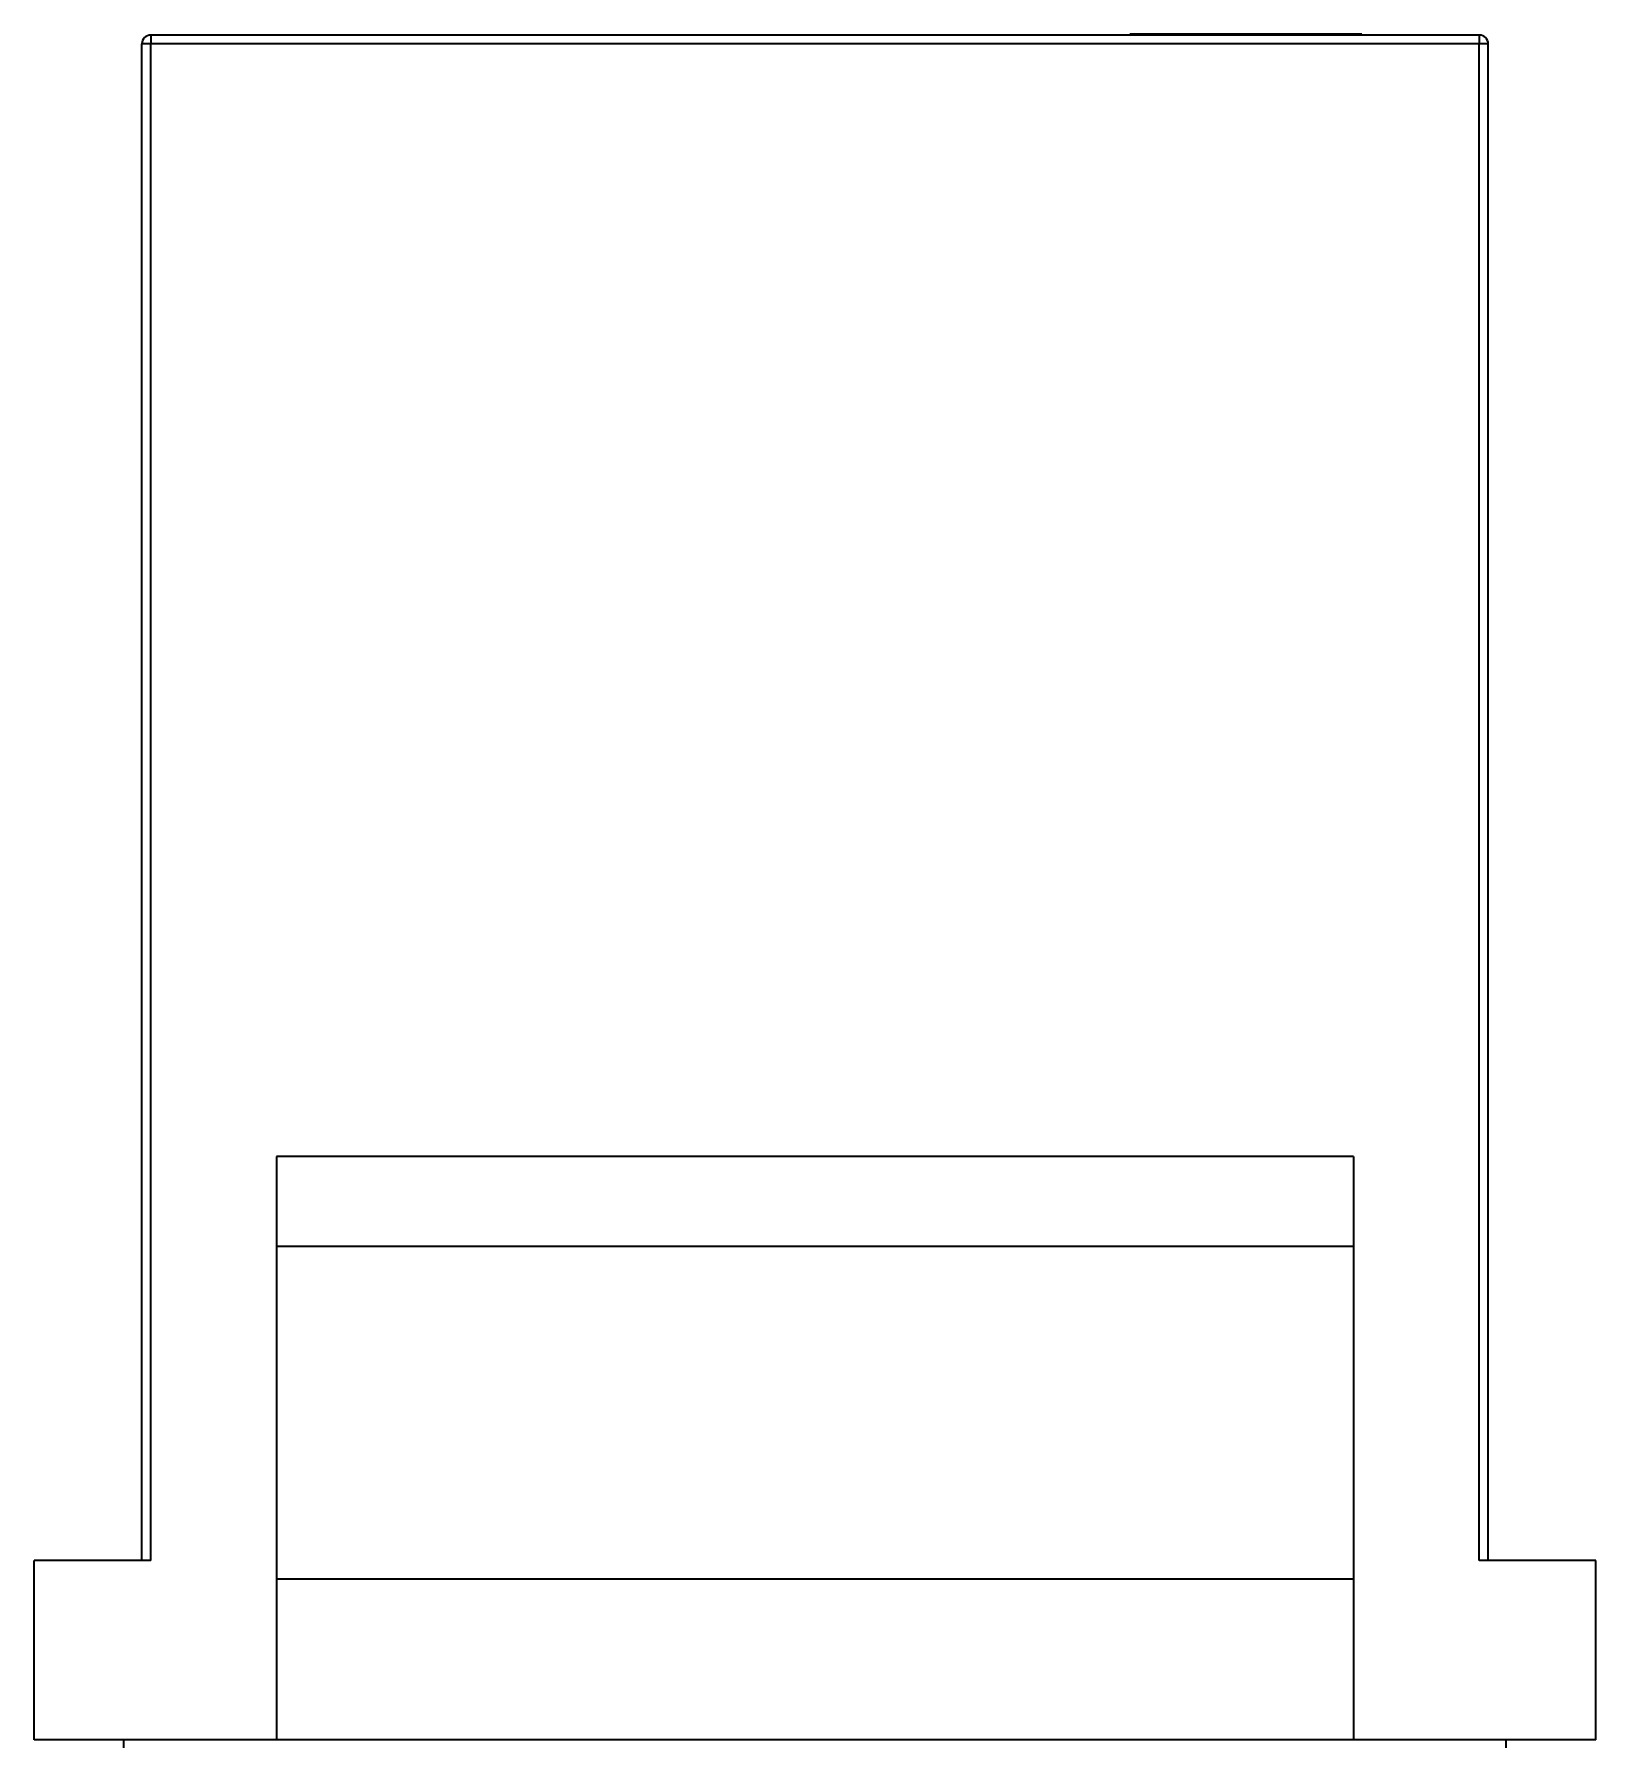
# Model space of a CAD drawing. Header units: millimetres. Extents: x -105 to 105, y -148 to 148.
# Drawn here: x -7.84 to 9.56, y 103.49 to 122.5 of the extents above; entities that cross this region are included whole.
import ezdxf

# ---------------------------------------------------------------- set-up
doc = ezdxf.new("R2010")
doc.units = ezdxf.units.MM
doc.layers.add('粗实线层', color=7, linetype='Continuous', lineweight=35)

msp = doc.modelspace()

# ---------------------------------------------------------------- linework, layer by layer
at = {"layer": '粗实线层', "color": 7, "lineweight": 35, "ltscale": 0.4225}
for p, q in [((8.257, 122.485), (-6.543, 122.485)), ((-6.543, 122.485), (-6.543, 122.385)), ((4.362, 122.485), (4.362, 122.495)), ((4.362, 122.485), (4.362, 122.495)), ((4.364, 122.495), (4.363, 122.495)), ((4.363, 122.485), (4.363, 122.495)), ((4.365, 122.495), (4.364, 122.495)), ((4.367, 122.495), (4.365, 122.495)), ((4.37, 122.495), (4.367, 122.495)), ((4.372, 122.495), (4.37, 122.495)), ((4.376, 122.495), (4.372, 122.495)), ((4.38, 122.495), (4.376, 122.495)), ((4.384, 122.495), (4.38, 122.495)), ((4.388, 122.495), (4.384, 122.495)), ((4.391, 122.495), (4.388, 122.495)), ((4.454, 122.495), (4.39, 122.495)), ((4.39, 122.485), (4.39, 122.495)), ((4.39, 122.485), (4.39, 122.495)), ((4.39, 122.485), (4.39, 122.495)), ((4.39, 122.485), (4.39, 122.495)), ((4.39, 122.485), (4.39, 122.495)), ((4.39, 122.485), (4.39, 122.495)), ((4.39, 122.485), (4.39, 122.495)), ((4.39, 122.485), (4.39, 122.495)), ((4.39, 122.485), (4.39, 122.495)), ((4.39, 122.485), (4.39, 122.495)), ((4.392, 122.485), (4.392, 122.495)), ((4.392, 122.485), (4.392, 122.495)), ((4.393, 122.485), (4.393, 122.495)), ((4.393, 122.485), (4.393, 122.495)), ((4.394, 122.485), (4.394, 122.495)), ((4.394, 122.485), (4.394, 122.495)), ((4.396, 122.485), (4.396, 122.495)), ((4.396, 122.485), (4.396, 122.495)), ((4.396, 122.485), (4.396, 122.495)), ((4.396, 122.485), (4.396, 122.495)), ((4.398, 122.485), (4.398, 122.495)), ((4.398, 122.485), (4.398, 122.495)), ((4.398, 122.485), (4.398, 122.495)), ((4.398, 122.485), (4.398, 122.495)), ((4.398, 122.485), (4.398, 122.495)), ((4.398, 122.485), (4.398, 122.495)), ((4.399, 122.485), (4.399, 122.495)), ((4.399, 122.485), (4.399, 122.495)), ((4.4, 122.485), (4.4, 122.495)), ((4.4, 122.485), (4.4, 122.495)), ((4.402, 122.485), (4.402, 122.495)), ((4.402, 122.485), (4.402, 122.495)), ((4.403, 122.485), (4.403, 122.495)), ((4.403, 122.485), (4.403, 122.495)), ((4.404, 122.485), (4.404, 122.495)), ((4.404, 122.485), (4.404, 122.495)), ((4.405, 122.485), (4.405, 122.495)), ((4.405, 122.485), (4.405, 122.495)), ((4.406, 122.485), (4.406, 122.495)), ((4.406, 122.485), (4.406, 122.495)), ((4.478, 122.495), (4.454, 122.495)), ((4.454, 122.485), (4.454, 122.495)), ((4.454, 122.485), (4.454, 122.495)), ((4.454, 122.485), (4.454, 122.495)), ((4.454, 122.485), (4.454, 122.495)), ((4.462, 122.485), (4.462, 122.495)), ((4.465, 122.485), (4.465, 122.495)), ((4.474, 122.485), (4.474, 122.495)), ((4.479, 122.495), (4.478, 122.495)), ((4.481, 122.495), (4.479, 122.495)), ((4.479, 122.485), (4.479, 122.495)), ((4.479, 122.485), (4.479, 122.495)), ((4.483, 122.495), (4.481, 122.495)), ((4.481, 122.485), (4.481, 122.495)), ((4.481, 122.485), (4.481, 122.495)), ((4.486, 122.495), (4.483, 122.495)), ((4.483, 122.485), (4.483, 122.495)), ((4.483, 122.485), (4.483, 122.495)), ((4.49, 122.495), (4.486, 122.495)), ((4.486, 122.485), (4.486, 122.495)), ((4.486, 122.485), (4.486, 122.495)), ((4.494, 122.495), (4.49, 122.495)), ((4.49, 122.485), (4.49, 122.495)), ((4.49, 122.485), (4.49, 122.495)), ((4.49, 122.485), (4.49, 122.495)), ((4.491, 122.485), (4.491, 122.495)), ((4.493, 122.485), (4.493, 122.495)), ((4.499, 122.495), (4.494, 122.495)), ((4.494, 122.485), (4.494, 122.495)), ((4.494, 122.485), (4.494, 122.495)), ((4.495, 122.485), (4.495, 122.495)), ((4.497, 122.485), (4.497, 122.495)), ((4.498, 122.485), (4.498, 122.495)), ((4.504, 122.495), (4.499, 122.495)), ((4.499, 122.485), (4.499, 122.495)), ((4.499, 122.485), (4.499, 122.495)), ((4.5, 122.485), (4.5, 122.495)), ((4.51, 122.495), (4.504, 122.495)), ((4.504, 122.485), (4.504, 122.495)), ((4.504, 122.485), (4.504, 122.495)), ((4.504, 122.485), (4.504, 122.495)), ((4.508, 122.485), (4.508, 122.495)), ((4.517, 122.495), (4.51, 122.495)), ((4.51, 122.485), (4.51, 122.495)), ((4.51, 122.485), (4.51, 122.495)), ((4.51, 122.485), (4.51, 122.495)), ((4.511, 122.485), (4.511, 122.495)), ((4.512, 122.485), (4.512, 122.495)), ((4.513, 122.485), (4.513, 122.495)), ((4.516, 122.485), (4.516, 122.495)), ((4.524, 122.495), (4.517, 122.495)), ((4.517, 122.485), (4.517, 122.495)), ((4.517, 122.485), (4.517, 122.495)), ((4.517, 122.485), (4.517, 122.495)), ((4.52, 122.485), (4.52, 122.495)), ((4.523, 122.485), (4.523, 122.495)), ((4.532, 122.495), (4.524, 122.495)), ((4.524, 122.485), (4.524, 122.495)), ((4.524, 122.485), (4.524, 122.495)), ((4.525, 122.485), (4.525, 122.495)), ((4.529, 122.485), (4.529, 122.495)), ((4.53, 122.485), (4.53, 122.495)), ((4.541, 122.495), (4.532, 122.495)), ((4.532, 122.485), (4.532, 122.495)), ((4.532, 122.485), (4.532, 122.495)), ((4.535, 122.485), (4.535, 122.495)), ((4.535, 122.485), (4.535, 122.495)), ((4.539, 122.485), (4.539, 122.495)), ((4.551, 122.495), (4.541, 122.495)), ((4.541, 122.485), (4.541, 122.495)), ((4.541, 122.485), (4.541, 122.495)), ((4.541, 122.485), (4.541, 122.495)), ((4.543, 122.485), (4.543, 122.495)), ((4.548, 122.485), (4.548, 122.495)), ((4.562, 122.495), (4.551, 122.495)), ((4.551, 122.485), (4.551, 122.495)), ((4.551, 122.485), (4.551, 122.495)), ((4.551, 122.485), (4.551, 122.495)), ((4.555, 122.485), (4.555, 122.495)), ((4.561, 122.485), (4.561, 122.495)), ((4.574, 122.495), (4.562, 122.495)), ((4.562, 122.485), (4.562, 122.495)), ((4.562, 122.485), (4.562, 122.495)), ((4.563, 122.485), (4.563, 122.495)), ((4.571, 122.485), (4.571, 122.495)), ((4.571, 122.485), (4.571, 122.495)), ((4.572, 122.485), (4.572, 122.495)), ((4.587, 122.495), (4.574, 122.495)), ((4.574, 122.485), (4.574, 122.495)), ((4.574, 122.485), (4.574, 122.495)), ((4.581, 122.485), (4.581, 122.495)), ((4.582, 122.485), (4.582, 122.495)), ((4.601, 122.495), (4.587, 122.495)), ((4.587, 122.485), (4.587, 122.495)), ((4.587, 122.485), (4.587, 122.495)), ((4.592, 122.485), (4.592, 122.495)), ((4.593, 122.485), (4.593, 122.495)), ((4.616, 122.495), (4.601, 122.495)), ((4.601, 122.485), (4.601, 122.495)), ((4.601, 122.485), (4.601, 122.495)), ((4.604, 122.485), (4.604, 122.495)), ((4.606, 122.485), (4.606, 122.495)), ((4.612, 122.485), (4.612, 122.495)), ((4.631, 122.495), (4.616, 122.495)), ((4.616, 122.485), (4.616, 122.495)), ((4.616, 122.485), (4.616, 122.495)), ((4.617, 122.485), (4.617, 122.495)), ((4.619, 122.485), (4.619, 122.495)), ((4.631, 122.485), (4.631, 122.495)), ((6.642, 122.495), (4.631, 122.495)), ((4.631, 122.485), (4.631, 122.495)), ((4.631, 122.485), (4.631, 122.495)), ((4.647, 122.485), (4.647, 122.495)), ((4.658, 122.485), (4.658, 122.495)), ((4.663, 122.485), (4.663, 122.495)), ((4.681, 122.485), (4.681, 122.495)), ((4.7, 122.485), (4.7, 122.495)), ((4.71, 122.485), (4.71, 122.495)), ((4.768, 122.485), (4.768, 122.495)), ((4.831, 122.485), (4.831, 122.495)), ((4.899, 122.485), (4.899, 122.495)), ((4.972, 122.485), (4.972, 122.495)), ((5.049, 122.485), (5.049, 122.495)), ((5.13, 122.485), (5.13, 122.495)), ((5.216, 122.485), (5.216, 122.495)), ((5.306, 122.485), (5.306, 122.495)), ((5.401, 122.485), (5.401, 122.495)), ((5.501, 122.485), (5.501, 122.495)), ((5.605, 122.485), (5.605, 122.495)), ((5.723, 122.485), (5.723, 122.495)), ((5.835, 122.485), (5.835, 122.495)), ((5.942, 122.485), (5.942, 122.495)), ((6.042, 122.485), (6.042, 122.495)), ((6.136, 122.485), (6.136, 122.495)), ((6.224, 122.485), (6.224, 122.495)), ((6.306, 122.485), (6.306, 122.495)), ((6.382, 122.485), (6.382, 122.495)), ((6.452, 122.485), (6.452, 122.495)), ((6.516, 122.485), (6.516, 122.495)), ((6.566, 122.485), (6.566, 122.495)), ((6.573, 122.485), (6.573, 122.495)), ((6.588, 122.485), (6.588, 122.495)), ((6.598, 122.485), (6.598, 122.495)), ((6.608, 122.485), (6.608, 122.495)), ((6.621, 122.485), (6.621, 122.495)), ((6.622, 122.485), (6.622, 122.495)), ((6.625, 122.485), (6.625, 122.495)), ((6.627, 122.485), (6.627, 122.495)), ((6.641, 122.485), (6.641, 122.495)), ((6.659, 122.495), (6.642, 122.495)), ((6.642, 122.485), (6.642, 122.495)), ((6.642, 122.485), (6.642, 122.495)), ((6.645, 122.485), (6.645, 122.495)), ((6.674, 122.495), (6.659, 122.495)), ((6.659, 122.485), (6.659, 122.495)), ((6.659, 122.485), (6.659, 122.495)), ((6.661, 122.485), (6.661, 122.495)), ((6.661, 122.485), (6.661, 122.495)), ((6.661, 122.485), (6.661, 122.495)), ((6.671, 122.485), (6.671, 122.495)), ((6.689, 122.495), (6.674, 122.495)), ((6.674, 122.485), (6.674, 122.495)), ((6.675, 122.485), (6.675, 122.495)), ((6.675, 122.485), (6.675, 122.495)), ((6.679, 122.485), (6.679, 122.495)), ((6.679, 122.485), (6.679, 122.495)), ((6.688, 122.485), (6.688, 122.495)), ((6.702, 122.495), (6.689, 122.495)), ((6.689, 122.485), (6.689, 122.495)), ((6.69, 122.485), (6.69, 122.495)), ((6.695, 122.485), (6.695, 122.495)), ((6.696, 122.485), (6.696, 122.495)), ((6.699, 122.485), (6.699, 122.495)), ((6.7, 122.485), (6.7, 122.495)), ((6.715, 122.495), (6.702, 122.495)), ((6.702, 122.485), (6.702, 122.495)), ((6.704, 122.485), (6.704, 122.495)), ((6.71, 122.485), (6.71, 122.495)), ((6.71, 122.485), (6.71, 122.495)), ((6.711, 122.485), (6.711, 122.495)), ((6.711, 122.485), (6.711, 122.495)), ((6.712, 122.485), (6.712, 122.495)), ((6.726, 122.495), (6.715, 122.495)), ((6.715, 122.485), (6.715, 122.495)), ((6.717, 122.485), (6.717, 122.495)), ((6.719, 122.485), (6.719, 122.495)), ((6.724, 122.485), (6.724, 122.495)), ((6.724, 122.485), (6.724, 122.495)), ((6.725, 122.485), (6.725, 122.495)), ((6.737, 122.495), (6.726, 122.495)), ((6.726, 122.485), (6.726, 122.495)), ((6.727, 122.485), (6.727, 122.495)), ((6.729, 122.485), (6.729, 122.495)), ((6.734, 122.485), (6.734, 122.495)), ((6.735, 122.485), (6.735, 122.495)), ((6.736, 122.485), (6.736, 122.495)), ((6.747, 122.495), (6.737, 122.495)), ((6.737, 122.485), (6.737, 122.495)), ((6.738, 122.485), (6.738, 122.495)), ((6.739, 122.485), (6.739, 122.495)), ((6.74, 122.485), (6.74, 122.495)), ((6.744, 122.485), (6.744, 122.495)), ((6.746, 122.485), (6.746, 122.495)), ((6.746, 122.485), (6.746, 122.495)), ((6.755, 122.495), (6.747, 122.495)), ((6.747, 122.485), (6.747, 122.495)), ((6.747, 122.485), (6.747, 122.495)), ((6.749, 122.485), (6.749, 122.495)), ((6.75, 122.485), (6.75, 122.495)), ((6.752, 122.485), (6.752, 122.495)), ((6.763, 122.495), (6.755, 122.495)), ((6.755, 122.485), (6.755, 122.495)), ((6.755, 122.485), (6.755, 122.495)), ((6.755, 122.485), (6.755, 122.495)), ((6.757, 122.485), (6.757, 122.495)), ((6.757, 122.485), (6.757, 122.495)), ((6.761, 122.485), (6.761, 122.495)), ((6.761, 122.485), (6.761, 122.495)), ((6.77, 122.495), (6.763, 122.495)), ((6.763, 122.485), (6.763, 122.495)), ((6.763, 122.485), (6.763, 122.495)), ((6.763, 122.485), (6.763, 122.495)), ((6.765, 122.485), (6.765, 122.495)), ((6.765, 122.485), (6.765, 122.495)), ((6.768, 122.485), (6.768, 122.495)), ((6.777, 122.495), (6.77, 122.495)), ((6.77, 122.485), (6.77, 122.495)), ((6.77, 122.485), (6.77, 122.495)), ((6.771, 122.485), (6.771, 122.495)), ((6.771, 122.485), (6.771, 122.495)), ((6.771, 122.485), (6.771, 122.495)), ((6.772, 122.485), (6.772, 122.495)), ((6.783, 122.495), (6.777, 122.495)), ((6.777, 122.485), (6.777, 122.495)), ((6.777, 122.485), (6.777, 122.495)), ((6.777, 122.485), (6.777, 122.495)), ((6.779, 122.485), (6.779, 122.495)), ((6.779, 122.485), (6.779, 122.495)), ((6.788, 122.495), (6.783, 122.495)), ((6.783, 122.485), (6.783, 122.495)), ((6.783, 122.485), (6.783, 122.495)), ((6.784, 122.485), (6.784, 122.495)), ((6.786, 122.485), (6.786, 122.495)), ((6.787, 122.485), (6.787, 122.495)), ((6.787, 122.485), (6.787, 122.495)), ((6.793, 122.495), (6.788, 122.495)), ((6.788, 122.485), (6.788, 122.495)), ((6.79, 122.485), (6.79, 122.495)), ((6.791, 122.485), (6.791, 122.495)), ((6.792, 122.485), (6.792, 122.495)), ((6.798, 122.495), (6.793, 122.495)), ((6.793, 122.485), (6.793, 122.495)), ((6.793, 122.485), (6.793, 122.495)), ((6.794, 122.485), (6.794, 122.495)), ((6.795, 122.485), (6.795, 122.495)), ((6.796, 122.485), (6.796, 122.495)), ((6.802, 122.495), (6.798, 122.495)), ((6.798, 122.485), (6.798, 122.495)), ((6.798, 122.485), (6.798, 122.495)), ((6.799, 122.485), (6.799, 122.495)), ((6.8, 122.485), (6.8, 122.495)), ((6.801, 122.485), (6.801, 122.495)), ((6.806, 122.495), (6.802, 122.495)), ((6.802, 122.485), (6.802, 122.495)), ((6.802, 122.485), (6.802, 122.495)), ((6.804, 122.485), (6.804, 122.495)), ((6.809, 122.495), (6.806, 122.495)), ((6.806, 122.485), (6.806, 122.495)), ((6.806, 122.485), (6.806, 122.495)), ((6.806, 122.485), (6.806, 122.495)), ((6.807, 122.485), (6.807, 122.495)), ((6.807, 122.485), (6.807, 122.495)), ((6.807, 122.485), (6.807, 122.495)), ((6.811, 122.495), (6.809, 122.495)), ((6.809, 122.485), (6.809, 122.495)), ((6.81, 122.485), (6.81, 122.495)), ((6.868, 122.495), (6.811, 122.495)), ((6.811, 122.485), (6.811, 122.495)), ((6.811, 122.485), (6.811, 122.495)), ((6.811, 122.485), (6.811, 122.495)), ((6.812, 122.485), (6.812, 122.495)), ((6.812, 122.485), (6.812, 122.495)), ((6.814, 122.485), (6.814, 122.495)), ((6.815, 122.485), (6.815, 122.495)), ((6.815, 122.485), (6.815, 122.495)), ((6.816, 122.485), (6.816, 122.495)), ((6.816, 122.485), (6.816, 122.495)), ((6.818, 122.485), (6.818, 122.495)), ((6.82, 122.485), (6.82, 122.495)), ((6.823, 122.485), (6.823, 122.495)), ((6.823, 122.485), (6.823, 122.495)), ((6.826, 122.485), (6.826, 122.495)), ((6.827, 122.485), (6.827, 122.495)), ((6.836, 122.485), (6.836, 122.495)), ((6.84, 122.485), (6.84, 122.495)), ((6.864, 122.485), (6.864, 122.495)), ((6.864, 122.485), (6.864, 122.495)), ((6.932, 122.495), (6.868, 122.495)), ((6.868, 122.485), (6.868, 122.495)), ((6.868, 122.485), (6.868, 122.495)), ((6.904, 122.485), (6.904, 122.495)), ((6.92, 122.485), (6.92, 122.495)), ((6.922, 122.485), (6.922, 122.495)), ((6.924, 122.485), (6.924, 122.495)), ((6.924, 122.485), (6.924, 122.495)), ((6.926, 122.485), (6.926, 122.495)), ((6.926, 122.485), (6.926, 122.495)), ((6.928, 122.485), (6.928, 122.495)), ((6.928, 122.485), (6.928, 122.495)), ((6.928, 122.485), (6.928, 122.495)), ((6.928, 122.485), (6.928, 122.495)), ((6.929, 122.485), (6.929, 122.495)), ((6.929, 122.485), (6.929, 122.495)), ((6.932, 122.485), (6.932, 122.495)), ((6.932, 122.485), (6.932, 122.495)), ((6.932, 122.485), (6.932, 122.495)), ((6.932, 122.485), (6.932, 122.495)), ((6.948, 122.495), (6.932, 122.495)), ((6.932, 122.485), (6.932, 122.495)), ((6.932, 122.485), (6.932, 122.495)), ((6.948, 122.485), (6.948, 122.495)), ((8.257, 122.485), (8.257, 122.385)), ((-6.643, 105.485), (-6.643, 122.385)), ((-6.543, 122.385), (-6.643, 122.385)), ((-6.543, 105.485), (-6.543, 122.385)), ((8.257, 122.385), (-6.543, 122.385)), ((8.257, 105.485), (8.257, 122.385)), ((8.357, 122.385), (8.257, 122.385)), ((8.357, 105.485), (8.357, 122.385)), ((-5.143, 109.985), (-5.143, 108.985)), ((6.857, 109.985), (-5.143, 109.985)), ((6.857, 109.985), (6.857, 108.985)), ((6.857, 108.985), (-5.143, 108.985)), ((-5.143, 108.985), (-5.143, 105.278)), ((6.857, 108.985), (6.857, 105.278)), ((-7.843, 103.485), (-7.843, 105.485)), ((-6.543, 105.485), (-7.843, 105.485)), ((9.557, 105.485), (8.257, 105.485)), ((9.557, 103.485), (9.557, 105.485)), ((6.857, 105.278), (-5.143, 105.278)), ((-5.143, 105.278), (-5.143, 103.485)), ((6.857, 105.278), (6.857, 103.485)), ((-6.543, 103.485), (-7.843, 103.485)), ((-6.843, 103.485), (-7.343, 103.485)), ((-6.843, 103.185), (-6.843, 103.485)), ((8.557, 103.485), (-6.843, 103.485)), ((9.557, 103.485), (8.257, 103.485)), ((8.557, 103.185), (8.557, 103.485)), ((9.057, 103.485), (8.557, 103.485))]:
    msp.add_line(p, q, dxfattribs=at)
for centre, start, end in [((-6.543, 122.385), 90, 180), ((8.257, 122.385), 360, 90)]:
    msp.add_arc(centre, 0.1, start, end, dxfattribs=at)

doc.saveas('drawing.dxf')
